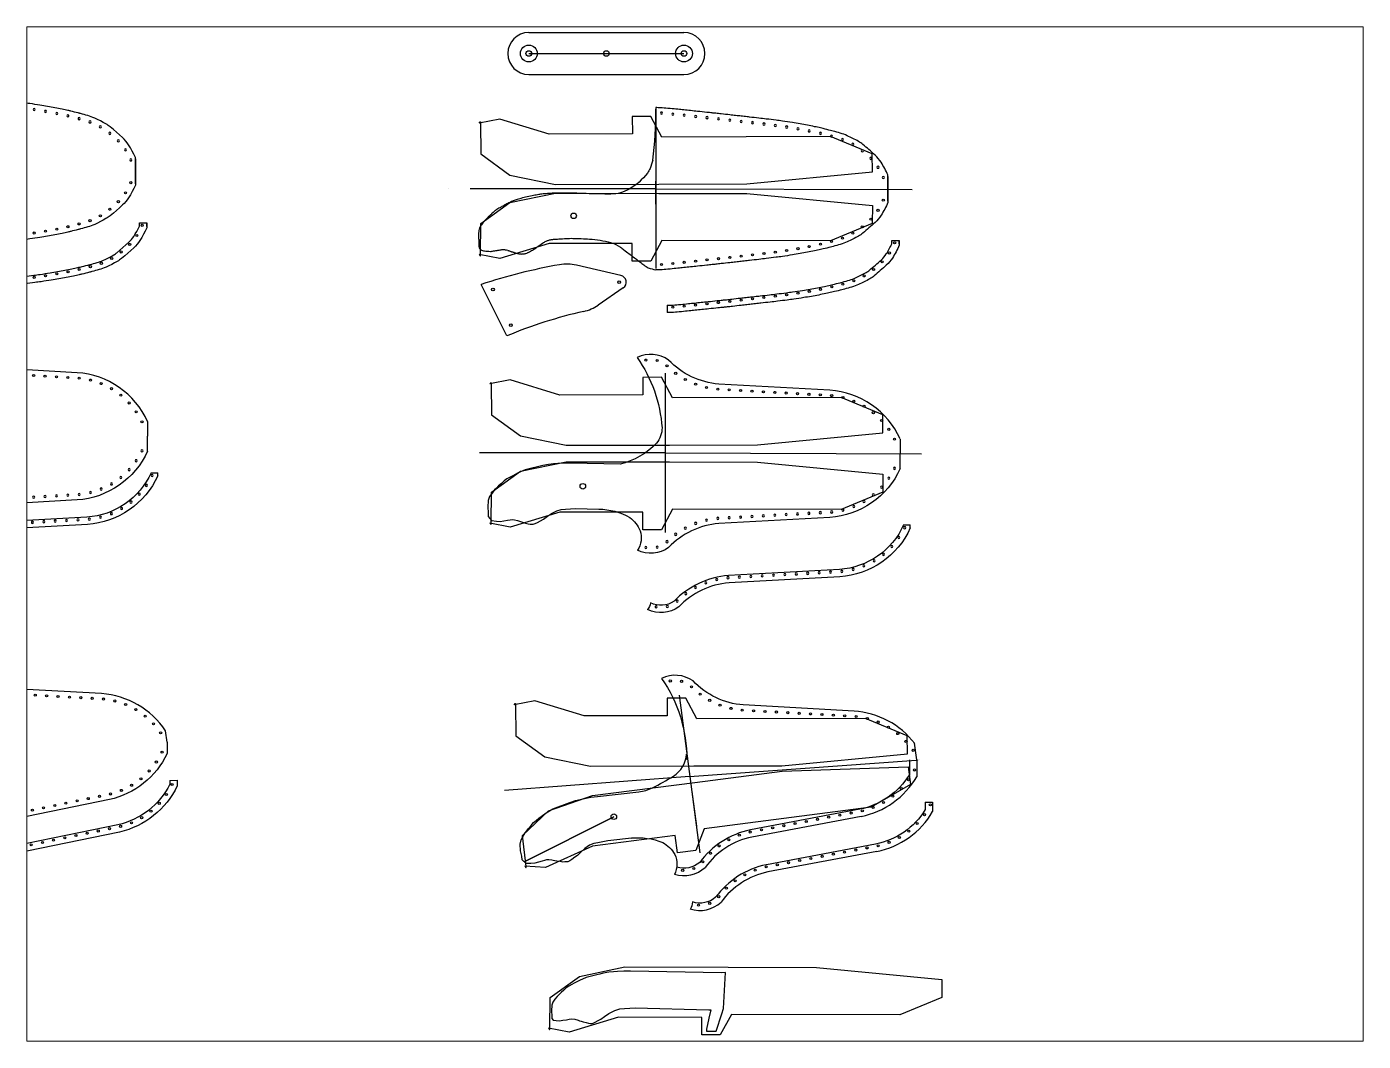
# Paper-space layout 'Лист2' of a CAD drawing. Header units: millimetres. Extents: x 26 to 231, y 20 to 176.
# The model-space entities are those that its viewports show. They can reach past a viewport. Long polylines and large blocks are cut down to what shows.
import ezdxf

# ---------------------------------------------------------------- set-up
doc = ezdxf.new("R2010")
doc.units = ezdxf.units.MM
doc.header["$XCLIPFRAME"] = 2
picture_1 = doc.add_image_def('image1.png', size_in_pixel=(109, 512))

# ---------------------------------------------------------------- blocks, each defined once
blk = doc.blocks.new('*U22')
at = {"color": 7, "true_color": 0xffffff}
blk.add_circle((0.46, -0.01), 0.75, dxfattribs=at)
blk = doc.blocks.new('*U31')
at = {"color": 0, "linetype": 'ByBlock', "lineweight": -2, "transparency": 16777216}
for p, rotation in [((3317.03, 1239.68), 11.93217150224645), ((3325.13, 1239.6), 346.881948192753), ((3332.27, 1235.92), 315.0422283150401), ((3338.43, 1230.57), 322.9847636115123), ((3345.26, 1226.13), 330.9272989079846), ((3352.64, 1222.67), 338.8698342044568), ((3360.43, 1220.27), 346.8123695009291), ((3368.48, 1218.96), 354.7549047974013), ((3376.62, 1218.48), 356.8283279256142), ((3384.77, 1218.03), 356.8283279256142), ((3392.91, 1217.58), 356.8283279256142), ((3401.06, 1217.13), 356.8283279256142), ((3409.2, 1216.68), 356.8283279256142), ((3417.35, 1216.23), 356.8283279256142), ((3425.5, 1215.77), 356.8283279256142), ((3433.64, 1215.32), 356.8283279256142), ((3441.79, 1214.87), 356.8283279256142), ((3449.93, 1214.39), 354.8515362582249), ((3457.98, 1213.07), 346.5204716475162), ((3465.74, 1210.6), 338.1894070368076), ((3473.07, 1207.03), 329.8583424260991), ((3479.81, 1202.44), 321.5272778153904), ((3485.8, 1196.91), 313.1962132046817), ((3490.93, 1190.58), 304.8651485939732), ((3495.1, 1183.57), 296.5340839832646)]:
    blk.add_blockref('*U22', p, dxfattribs=dict(at, rotation=rotation))
blk = doc.blocks.new('*U32')
at = {"color": 7, "true_color": 0xffffff}
blk.add_circle((0.46, -0.01), 0.75, dxfattribs=at)
blk = doc.blocks.new('*U33')
at = {"color": 0, "linetype": 'ByBlock', "lineweight": -2, "transparency": 16777216}
for p, rotation in [((3264.96, 1161.94), 11.93217150224784), ((3273.05, 1161.85), 346.881948192753), ((3280.2, 1158.17), 315.0422283150399), ((3286.35, 1152.83), 322.9847636115122), ((3293.19, 1148.38), 330.9272989079844), ((3300.57, 1144.92), 338.8698342044565), ((3308.36, 1142.52), 346.8123695009288), ((3316.4, 1141.21), 354.7549047974011), ((3324.55, 1140.74), 356.8283279256148), ((3332.69, 1140.28), 356.8283279256148), ((3340.84, 1139.83), 356.8283279256144), ((3348.98, 1139.38), 356.8283279256148), ((3357.13, 1138.93), 356.8283279256148), ((3365.28, 1138.48), 356.8283279256148), ((3373.42, 1138.03), 356.8283279256144), ((3381.57, 1137.58), 356.8283279256148), ((3389.71, 1137.13), 356.8283279256148), ((3397.86, 1136.64), 354.8515362582244), ((3405.9, 1135.32), 346.5204716475158), ((3413.67, 1132.85), 338.1894070368072), ((3421, 1129.28), 329.8583424260988), ((3427.73, 1124.69), 321.5272778153903), ((3433.73, 1119.17), 313.1962132046817), ((3438.86, 1112.84), 304.8651485939732), ((3443.02, 1105.83), 296.5340839832646)]:
    blk.add_blockref('*U32', p, dxfattribs=dict(at, rotation=rotation))
blk = doc.blocks.new('*U27')
at = {"color": 7, "true_color": 0xffffff}
blk.add_circle((0.46, -0.01), 0.75, dxfattribs=at)
blk = doc.blocks.new('*U28')
at = {"color": 0, "linetype": 'ByBlock', "lineweight": -2, "transparency": 16777216}
for p, rotation in [((3264.96, 1161.94), 11.93217150224784), ((3273.05, 1161.85), 346.881948192753), ((3280.2, 1158.17), 315.0422283150399), ((3286.35, 1152.83), 322.9847636115122), ((3293.19, 1148.38), 330.9272989079844), ((3300.57, 1144.92), 338.8698342044565), ((3308.36, 1142.52), 346.8123695009288), ((3316.4, 1141.21), 354.7549047974011), ((3324.55, 1140.74), 356.8283279256148), ((3332.69, 1140.28), 356.8283279256148), ((3340.84, 1139.83), 356.8283279256144), ((3348.98, 1139.38), 356.8283279256148), ((3357.13, 1138.93), 356.8283279256148), ((3365.28, 1138.48), 356.8283279256148), ((3373.42, 1138.03), 356.8283279256144), ((3381.57, 1137.58), 356.8283279256148), ((3389.71, 1137.13), 356.8283279256148), ((3397.86, 1136.64), 354.8515362582244), ((3405.9, 1135.32), 346.5204716475158), ((3413.67, 1132.85), 338.1894070368072), ((3421, 1129.28), 329.8583424260988), ((3427.73, 1124.69), 321.5272778153903), ((3433.73, 1119.17), 313.1962132046817), ((3438.86, 1112.84), 304.8651485939732), ((3443.02, 1105.83), 296.5340839832646)]:
    blk.add_blockref('*U27', p, dxfattribs=dict(at, rotation=rotation))
blk = doc.blocks.new('*U29')
at = {"color": 7, "true_color": 0xffffff}
blk.add_circle((0.24, 0), 0.75, dxfattribs=at)
blk = doc.blocks.new('*U30')
at = {"color": 0, "linetype": 'ByBlock', "lineweight": -2, "transparency": 16777216}
for p, rotation in [((3103.5, 1094.93), 66.02372229441319), ((3094.51, 1081.38), 42.6144092851621), ((3099.68, 1087.69), 58.3712167227024), ((3081.61, 1071.38), 27.88547071135803), ((3088.37, 1075.96), 40.25586915969259), ((3042.31, 1060.4), 9.695056436354331), ((3050.38, 1061.88), 11.12134844619146), ((3058.39, 1063.59), 13.28797674184608), ((3066.34, 1065.58), 15.12602669118849), ((3074.2, 1067.89), 20.48334177613979), ((2969.11, 1051.54), 6.012483020559229), ((2977.26, 1052.4), 5.963881569841319), ((2985.41, 1053.25), 6.397579617865098), ((2993.55, 1054.18), 6.280609022118468), ((3001.69, 1055.08), 6.406058718086825), ((3009.84, 1056), 6.510651446815292), ((3017.98, 1056.94), 6.834395522230122), ((3026.11, 1057.95), 7.264994385667197), ((3034.22, 1059.1), 8.653251262678898), ((2944.64, 1049.12), 3.791973826345949), ((2952.81, 1049.84), 5.845894925021966), ((2960.96, 1050.68), 5.990539837267176)]:
    blk.add_blockref('*U29', p, dxfattribs=dict(at, rotation=rotation))
blk = doc.blocks.new('*U34')
at = {"color": 7, "true_color": 0xffffff}
blk.add_circle((0.24, 0), 0.75, dxfattribs=at)
blk = doc.blocks.new('*U35')
at = {"color": 0, "linetype": 'ByBlock', "lineweight": -2, "transparency": 16777216}
for p, rotation in [((3103.5, 1094.93), 66.02372229441319), ((3094.51, 1081.38), 42.6144092851621), ((3099.68, 1087.69), 58.3712167227024), ((3081.61, 1071.38), 27.88547071135803), ((3088.37, 1075.96), 40.25586915969259), ((3042.31, 1060.4), 9.695056436354331), ((3050.38, 1061.88), 11.12134844619146), ((3058.39, 1063.59), 13.28797674184608), ((3066.34, 1065.58), 15.12602669118849), ((3074.2, 1067.89), 20.48334177613979), ((2969.11, 1051.54), 6.012483020559229), ((2977.26, 1052.4), 5.963881569841319), ((2985.41, 1053.25), 6.397579617865098), ((2993.55, 1054.18), 6.280609022118468), ((3001.69, 1055.08), 6.406058718086825), ((3009.84, 1056), 6.510651446815292), ((3017.98, 1056.94), 6.834395522230122), ((3026.11, 1057.95), 7.264994385667197), ((3034.22, 1059.1), 8.653251262678898), ((2944.64, 1049.12), 3.791973826345949), ((2952.81, 1049.84), 5.845894925021966), ((2960.96, 1050.68), 5.990539837267176)]:
    blk.add_blockref('*U34', p, dxfattribs=dict(at, rotation=rotation))
blk = doc.blocks.new('*U36')
at = {"color": 7, "true_color": 0xffffff}
blk.add_circle((0.24, 0), 0.75, dxfattribs=at)
blk = doc.blocks.new('*U37')
at = {"color": 0, "linetype": 'ByBlock', "lineweight": -2, "transparency": 16777216}
for p, rotation in [((3103.5, 1094.93), 66.02372229441319), ((3094.51, 1081.38), 42.6144092851621), ((3099.68, 1087.69), 58.3712167227024), ((3081.61, 1071.38), 27.88547071135803), ((3088.37, 1075.96), 40.25586915969259), ((3042.31, 1060.4), 9.695056436354331), ((3050.38, 1061.88), 11.12134844619146), ((3058.39, 1063.59), 13.28797674184608), ((3066.34, 1065.58), 15.12602669118849), ((3074.2, 1067.89), 20.48334177613979), ((2969.11, 1051.54), 6.012483020559229), ((2977.26, 1052.4), 5.963881569841319), ((2985.41, 1053.25), 6.397579617865098), ((2993.55, 1054.18), 6.280609022118468), ((3001.69, 1055.08), 6.406058718086825), ((3009.84, 1056), 6.510651446815292), ((3017.98, 1056.94), 6.834395522230122), ((3026.11, 1057.95), 7.264994385667197), ((3034.22, 1059.1), 8.653251262678898), ((2944.64, 1049.12), 3.791973826345949), ((2952.81, 1049.84), 5.845894925021966), ((2960.96, 1050.68), 5.990539837267176)]:
    blk.add_blockref('*U36', p, dxfattribs=dict(at, rotation=rotation))
blk = doc.blocks.new('*U57')
at = {"color": 7, "true_color": 0xffffff}
blk.add_circle((0.46, -0.01), 0.75, dxfattribs=at)
blk = doc.blocks.new('*U63')
at = {"color": 0, "linetype": 'ByBlock', "lineweight": -2, "transparency": 16777216}
for p, rotation in [((3317.03, 1239.68), 11.93217150224645), ((3325.13, 1239.6), 346.881948192753), ((3332.27, 1235.92), 315.0422283150401), ((3338.43, 1230.57), 322.9847636115123), ((3345.26, 1226.13), 330.9272989079846), ((3352.64, 1222.67), 338.8698342044568), ((3360.43, 1220.27), 346.8123695009291), ((3368.48, 1218.96), 354.7549047974013), ((3376.62, 1218.48), 356.8283279256142), ((3384.77, 1218.03), 356.8283279256142), ((3392.91, 1217.58), 356.8283279256142), ((3401.06, 1217.13), 356.8283279256142), ((3409.2, 1216.68), 356.8283279256142), ((3417.35, 1216.23), 356.8283279256142), ((3425.5, 1215.77), 356.8283279256142), ((3433.64, 1215.32), 356.8283279256142), ((3441.79, 1214.87), 356.8283279256142), ((3449.93, 1214.39), 354.8515362582249), ((3457.98, 1213.07), 346.5204716475162), ((3465.74, 1210.6), 338.1894070368076), ((3473.07, 1207.03), 329.8583424260991), ((3479.81, 1202.44), 321.5272778153904), ((3485.8, 1196.91), 313.1962132046817), ((3490.93, 1190.58), 304.8651485939732), ((3495.1, 1183.57), 296.5340839832646)]:
    blk.add_blockref('*U57', p, dxfattribs=dict(at, rotation=rotation))
blk = doc.blocks.new('*U64')
at = {"color": 7, "true_color": 0xffffff}
blk.add_circle((0.46, -0.01), 0.75, dxfattribs=at)
blk = doc.blocks.new('*U65')
at = {"color": 0, "linetype": 'ByBlock', "lineweight": -2, "transparency": 16777216}
for p, rotation in [((3264.96, 1161.94), 11.93217150224784), ((3273.05, 1161.85), 346.881948192753), ((3280.2, 1158.17), 315.0422283150399), ((3286.35, 1152.83), 322.9847636115122), ((3293.19, 1148.38), 330.9272989079844), ((3300.57, 1144.92), 338.8698342044565), ((3308.36, 1142.52), 346.8123695009288), ((3316.4, 1141.21), 354.7549047974011), ((3324.55, 1140.74), 356.8283279256148), ((3332.69, 1140.28), 356.8283279256148), ((3340.84, 1139.83), 356.8283279256144), ((3348.98, 1139.38), 356.8283279256148), ((3357.13, 1138.93), 356.8283279256148), ((3365.28, 1138.48), 356.8283279256148), ((3373.42, 1138.03), 356.8283279256144), ((3381.57, 1137.58), 356.8283279256148), ((3389.71, 1137.13), 356.8283279256148), ((3397.86, 1136.64), 354.8515362582244), ((3405.9, 1135.32), 346.5204716475158), ((3413.67, 1132.85), 338.1894070368072), ((3421, 1129.28), 329.8583424260988), ((3427.73, 1124.69), 321.5272778153903), ((3433.73, 1119.17), 313.1962132046817), ((3438.86, 1112.84), 304.8651485939732), ((3443.02, 1105.83), 296.5340839832646)]:
    blk.add_blockref('*U64', p, dxfattribs=dict(at, rotation=rotation))
blk = doc.blocks.new('*U59')
at = {"color": 7, "true_color": 0xffffff}
blk.add_circle((0.46, -0.01), 0.75, dxfattribs=at)
blk = doc.blocks.new('*U60')
at = {"color": 0, "linetype": 'ByBlock', "lineweight": -2, "transparency": 16777216}
for p, rotation in [((3264.96, 1161.94), 11.93217150224784), ((3273.05, 1161.85), 346.881948192753), ((3280.2, 1158.17), 315.0422283150399), ((3286.35, 1152.83), 322.9847636115122), ((3293.19, 1148.38), 330.9272989079844), ((3300.57, 1144.92), 338.8698342044565), ((3308.36, 1142.52), 346.8123695009288), ((3316.4, 1141.21), 354.7549047974011), ((3324.55, 1140.74), 356.8283279256148), ((3332.69, 1140.28), 356.8283279256148), ((3340.84, 1139.83), 356.8283279256144), ((3348.98, 1139.38), 356.8283279256148), ((3357.13, 1138.93), 356.8283279256148), ((3365.28, 1138.48), 356.8283279256148), ((3373.42, 1138.03), 356.8283279256144), ((3381.57, 1137.58), 356.8283279256148), ((3389.71, 1137.13), 356.8283279256148), ((3397.86, 1136.64), 354.8515362582244), ((3405.9, 1135.32), 346.5204716475158), ((3413.67, 1132.85), 338.1894070368072), ((3421, 1129.28), 329.8583424260988), ((3427.73, 1124.69), 321.5272778153903), ((3433.73, 1119.17), 313.1962132046817), ((3438.86, 1112.84), 304.8651485939732), ((3443.02, 1105.83), 296.5340839832646)]:
    blk.add_blockref('*U59', p, dxfattribs=dict(at, rotation=rotation))
blk = doc.blocks.new('*U61')
at = {"color": 7, "true_color": 0xffffff}
blk.add_circle((0.24, 0), 0.75, dxfattribs=at)
blk = doc.blocks.new('*U62')
at = {"color": 0, "linetype": 'ByBlock', "lineweight": -2, "transparency": 16777216}
for p, rotation in [((3103.5, 1094.93), 66.02372229441319), ((3094.51, 1081.38), 42.6144092851621), ((3099.68, 1087.69), 58.3712167227024), ((3081.61, 1071.38), 27.88547071135803), ((3088.37, 1075.96), 40.25586915969259), ((3042.31, 1060.4), 9.695056436354331), ((3050.38, 1061.88), 11.12134844619146), ((3058.39, 1063.59), 13.28797674184608), ((3066.34, 1065.58), 15.12602669118849), ((3074.2, 1067.89), 20.48334177613979), ((2969.11, 1051.54), 6.012483020559229), ((2977.26, 1052.4), 5.963881569841319), ((2985.41, 1053.25), 6.397579617865098), ((2993.55, 1054.18), 6.280609022118468), ((3001.69, 1055.08), 6.406058718086825), ((3009.84, 1056), 6.510651446815292), ((3017.98, 1056.94), 6.834395522230122), ((3026.11, 1057.95), 7.264994385667197), ((3034.22, 1059.1), 8.653251262678898), ((2944.64, 1049.12), 3.791973826345949), ((2952.81, 1049.84), 5.845894925021966), ((2960.96, 1050.68), 5.990539837267176)]:
    blk.add_blockref('*U61', p, dxfattribs=dict(at, rotation=rotation))
blk = doc.blocks.new('*U66')
at = {"color": 7, "true_color": 0xffffff}
blk.add_circle((0.24, 0), 0.75, dxfattribs=at)
blk = doc.blocks.new('*U67')
at = {"color": 0, "linetype": 'ByBlock', "lineweight": -2, "transparency": 16777216}
for p, rotation in [((3103.5, 1094.93), 66.02372229441319), ((3094.51, 1081.38), 42.6144092851621), ((3099.68, 1087.69), 58.3712167227024), ((3081.61, 1071.38), 27.88547071135803), ((3088.37, 1075.96), 40.25586915969259), ((3042.31, 1060.4), 9.695056436354331), ((3050.38, 1061.88), 11.12134844619146), ((3058.39, 1063.59), 13.28797674184608), ((3066.34, 1065.58), 15.12602669118849), ((3074.2, 1067.89), 20.48334177613979), ((2969.11, 1051.54), 6.012483020559229), ((2977.26, 1052.4), 5.963881569841319), ((2985.41, 1053.25), 6.397579617865098), ((2993.55, 1054.18), 6.280609022118468), ((3001.69, 1055.08), 6.406058718086825), ((3009.84, 1056), 6.510651446815292), ((3017.98, 1056.94), 6.834395522230122), ((3026.11, 1057.95), 7.264994385667197), ((3034.22, 1059.1), 8.653251262678898), ((2944.64, 1049.12), 3.791973826345949), ((2952.81, 1049.84), 5.845894925021966), ((2960.96, 1050.68), 5.990539837267176)]:
    blk.add_blockref('*U66', p, dxfattribs=dict(at, rotation=rotation))
blk = doc.blocks.new('*U68')
at = {"color": 7, "true_color": 0xffffff}
blk.add_circle((0.24, 0), 0.75, dxfattribs=at)
blk = doc.blocks.new('*U69')
at = {"color": 0, "linetype": 'ByBlock', "lineweight": -2, "transparency": 16777216}
for p, rotation in [((3103.5, 1094.93), 66.02372229441319), ((3094.51, 1081.38), 42.6144092851621), ((3099.68, 1087.69), 58.3712167227024), ((3081.61, 1071.38), 27.88547071135803), ((3088.37, 1075.96), 40.25586915969259), ((3042.31, 1060.4), 9.695056436354331), ((3050.38, 1061.88), 11.12134844619146), ((3058.39, 1063.59), 13.28797674184608), ((3066.34, 1065.58), 15.12602669118849), ((3074.2, 1067.89), 20.48334177613979), ((2969.11, 1051.54), 6.012483020559229), ((2977.26, 1052.4), 5.963881569841319), ((2985.41, 1053.25), 6.397579617865098), ((2993.55, 1054.18), 6.280609022118468), ((3001.69, 1055.08), 6.406058718086825), ((3009.84, 1056), 6.510651446815292), ((3017.98, 1056.94), 6.834395522230122), ((3026.11, 1057.95), 7.264994385667197), ((3034.22, 1059.1), 8.653251262678898), ((2944.64, 1049.12), 3.791973826345949), ((2952.81, 1049.84), 5.845894925021966), ((2960.96, 1050.68), 5.990539837267176)]:
    blk.add_blockref('*U68', p, dxfattribs=dict(at, rotation=rotation))

msp = doc.modelspace()

# ---------------------------------------------------------------- linework, layer by layer
for p, q in [((1316.98, 2187.82), (1427.98, 2187.82)), ((1316.98, 2172.82), (1427.98, 2172.82)), ((1316.98, 2157.82), (1427.98, 2157.82)), ((1407.87, 2134.12), (1407.87, 2019.15)), ((1035.64, 2079.72), (1035.64, 2098.48)), ((1407.87, 2087.09), (1407.87, 2076.09)), ((1573.91, 2067.21), (1573.91, 2085.98)), ((1259.31, 2076.09), (1259.31, 2076.09)), ((1407.87, 2076.09), (1275.07, 2076.09)), ((1407.87, 2076.09), (1275.07, 2076.09)), ((1407.87, 2070.59), (1407.87, 2081.59)), ((1407.87, 2076.09), (1591.29, 2075.54)), ((1407.87, 2065.09), (1407.87, 2076.09)), ((1038.49, 2051.71), (1043.74, 2051.71)), ((1043.74, 2049.18), (1043.74, 2051.71)), ((1576.76, 2039.2), (1582.01, 2039.2)), ((1582.01, 2036.68), (1582.01, 2039.2)), ((1382.8, 2014.18), (1351, 2021.52)), ((1301.29, 1970.87), (1282.84, 2007.7)), ((1384.51, 2005.18), (1366.69, 1992.94)), ((1415.86, 1992.78), (1415.97, 1987.53)), ((1414.45, 1944.14), (1414.45, 1830.25)), ((1044.3, 1909.66), (1044.3, 1899.11)), ((1044.3, 1909.64), (1044.4, 1909.64)), ((1044.3, 1888.57), (1044.3, 1899.11)), ((1582.57, 1897.15), (1582.57, 1886.61)), ((1582.57, 1897.13), (1582.67, 1897.13)), ((1414.45, 1887.2), (1281.65, 1887.2)), ((1414.45, 1887.2), (1597.87, 1886.64)), ((1582.57, 1876.06), (1582.57, 1886.61)), ((1414.61, 1874.62), (1414.61, 1849.62)), ((1046.84, 1873.1), (1051.56, 1873.1)), ((1051.56, 1870.98), (1051.56, 1873.1)), ((1585.11, 1835.74), (1589.83, 1835.74)), ((1589.83, 1833.61), (1589.83, 1835.74)), ((1424.46, 1714.1), (1439.26, 1601.18)), ((1058.2, 1680.49), (1057.14, 1688.62)), ((1594.55, 1667.73), (1592.99, 1679.63)), ((1429.98, 1668.15), (1429.98, 1667.67)), ((1431.96, 1655.84), (1594.16, 1667.63)), ((1594.51, 1667.7), (1594.51, 1655.7)), ((1595.26, 1667.66), (1595.37, 1667.67)), ((1596.7, 1667.75), (1596.74, 1667.75)), ((1431.96, 1655.84), (1299.54, 1645.81)), ((1060.19, 1652.95), (1065.43, 1653.33)), ((1433.65, 1645.19), (1436.9, 1620.41)), ((1600.61, 1637.5), (1605.86, 1637.5)), ((1605.86, 1637.5), (1605.86, 1630.75)), ((1377.8, 1627.12), (1313.66, 1594.94)), ((1313.66, 1594.94), (1377.8, 1627.12)), ((1377.8, 1627.12), (1313.66, 1594.94)), ((1554.63, 1627.26), (1476.6, 1612.6)), ((1565.98, 1602.31), (1487.95, 1587.66))]:
    msp.add_line(p, q)
for points in [[(1035.64, 2098.46, 0.039809), (1030.69, 2107.55, 0.061421), (1026.36, 2112.69, 0.014287), (1017.64, 2120.33, 0.044245), (1014.55, 2122.45, 0.021748), (1006.46, 2126.57, 0.037577), (1001.52, 2128.38, 0.001962), (996.41, 2129.81, 0.005512), (994.59, 2130.29, 0.00129), (989.34, 2131.6, 0.003438), (987.36, 2132.07, 0.005467), (983.13, 2133, 0.004542), (978.01, 2134.02, 0.003889), (972.73, 2134.98, 0.003757), (967.26, 2135.89, 0.002916), (960.08, 2136.98, 0.00462), (955.55, 2137.61, 0.001413), (948.59, 2138.48, 0.00187)], [(1573.91, 2085.95, 0.039809), (1568.96, 2095.05, 0.061421), (1564.63, 2100.19, 0.014287), (1555.91, 2107.82, 0.044245), (1552.82, 2109.95, 0.021748), (1544.73, 2114.06, 0.037577), (1539.79, 2115.87, 0.001962), (1534.68, 2117.3, 0.005512), (1532.86, 2117.78, 0.00129), (1527.61, 2119.09, 0.003438), (1525.63, 2119.56, 0.005467), (1521.4, 2120.5, 0.004542), (1516.28, 2121.52, 0.003889), (1511, 2122.48, 0.003757), (1505.53, 2123.39, 0.002916), (1498.35, 2124.48, 0.00462), (1493.82, 2125.1, 0.001413), (1486.86, 2125.97, 0.00187), (1481.59, 2126.59, 0.000092), (1474.95, 2127.35, 0.000344), (1473.19, 2127.55, 0.000086), (1468.83, 2128.04, 0.000211), (1467.06, 2128.24, 0.000716), (1464.85, 2128.48, -0.000395), (1460.83, 2128.92, -0.002014), (1454.69, 2129.62, 0.003144), (1450.76, 2130.06, 0.00071), (1448.06, 2130.34, -0.0005), (1444.22, 2130.74, -0.000173), (1437.66, 2131.43, 0.000116), (1427.81, 2132.47, 0.000422), (1423.63, 2132.9, 0.000321), (1418.14, 2133.46, 0.004487), (1417.82, 2133.49, 0.000263), (1412.4, 2133.94, 0.010778), (1410.99, 2134.03, 0.004864), (1407.87, 2134.12)], [(1035.64, 2097.48), (1035.64, 2078.73, -0.039809), (1030.69, 2069.64, -0.061421), (1026.36, 2064.5, -0.014287), (1017.64, 2056.86, -0.044245), (1014.55, 2054.74, -0.021748), (1006.46, 2050.63, -0.037577), (1001.52, 2048.82, -0.001962), (996.41, 2047.39, -0.005512), (994.59, 2046.91, -0.00129), (989.34, 2045.6, -0.003438), (987.36, 2045.13, -0.005467), (983.13, 2044.19, -0.004542), (978.01, 2043.17, -0.003889), (972.73, 2042.21, -0.003757), (967.26, 2041.3, -0.002916), (960.08, 2040.21, -0.00462), (955.55, 2039.59, -0.001413), (948.59, 2038.72, -0.00187)], [(1405.62, 2096.56, -0.039667), (1403.73, 2090.7, -0.063584), (1401.82, 2087.36, -0.101008), (1388.75, 2075.79, -0.13165), (1375.72, 2072.32, -0.009086), (1357.99, 2072.65, 0.009212), (1340.51, 2072.98, 0.000073), (1335.83, 2072.98, 0.008528), (1335.79, 2072.98, 0.006588), (1334.49, 2072.92, 0.002585), (1331.19, 2072.7, 0.001146), (1329.43, 2072.57, 0.001466), (1328.06, 2072.46, 0.00833), (1326.38, 2072.3, 0.007678), (1324.57, 2072.06, 0.01137), (1324.08, 2071.98, 0.001542), (1320.42, 2071.26, 0.010464), (1311.35, 2069.25, 0.026563), (1307.84, 2068.2, 0.015871), (1305.27, 2067.18, 0.015812), (1302.75, 2066, 0.000972), (1299.94, 2064.56, 0.002597), (1298.89, 2064.01, 0.000716), (1297.76, 2063.41, 0.001189), (1297.09, 2063.05, 0.008638), (1296.28, 2062.59, 0.00459), (1294.77, 2061.7, 0.013814), (1293.45, 2060.84, 0.025441), (1292.77, 2060.32, 0.007133), (1292.07, 2059.71, 0.003816), (1290.79, 2058.55, 0.00093), (1289.14, 2057.01, 0.004679), (1288.81, 2056.7, 0.004726), (1288.26, 2056.16, -0.002577), (1287.27, 2055.16, -0.006541), (1286.54, 2054.46, 0.007927), (1285.94, 2053.88, 0.025433), (1285.67, 2053.58, 0.004089), (1284.1, 2051.63, 0.010275), (1283.11, 2050.32, 0.012594), (1282.35, 2049.22, 0.06114), (1281.81, 2048.12, 0.038647), (1281.32, 2046.26, 0.027858), (1281.03, 2043.89, 0.028392), (1281.01, 2041.54, 0.011744), (1281.13, 2039.78, -0.009577), (1281.29, 2037.62, -0.026476), (1281.29, 2036.32, 0.024476), (1281.29, 2034.92, 0.165678), (1282.03, 2033.05, 0.164296), (1283.76, 2032.01, 0.018112), (1285.39, 2031.71, 0.016514), (1287.19, 2031.52, 0.004787), (1289.65, 2031.35, 0.037696), (1289.97, 2031.35, 0.03913), (1291.07, 2031.54, -0.028025), (1292.61, 2031.84, -0.005042), (1294.38, 2032.07, 0.010124), (1295.26, 2032.19, 0.001843), (1295.74, 2032.27, 0.000601), (1297.18, 2032.51, 0.012659), (1298.11, 2032.69, -0.023628), (1298.61, 2032.78, -0.071058), (1298.87, 2032.77, -0.013473), (1300.18, 2032.53, -0.007431), (1301.89, 2032.13, -0.030714), (1302.3, 2032, -0.006668), (1302.69, 2031.84, 0.005926), (1303.13, 2031.66, 0.00303), (1304.23, 2031.25, 0.015581), (1304.44, 2031.18, 0.013069), (1304.95, 2031.03, -0.007428), (1305.85, 2030.8, -0.000285), (1306.6, 2030.59, -0.000138), (1308.13, 2030.16, -0.002969), (1309.02, 2029.9, 0.003201), (1309.84, 2029.66, 0.039384), (1310.31, 2029.57, 0.016357), (1311.46, 2029.47, 0.024088), (1312.56, 2029.47, 0.028178), (1313.49, 2029.57, 0.020672), (1314.3, 2029.73, 0.023783), (1314.98, 2029.93, 0.015348), (1316.02, 2030.33, 0.026928), (1316.6, 2030.61, 0.001119), (1317.53, 2031.13, -0.000772), (1318.88, 2031.88, -0.001126), (1320.33, 2032.68, 0.002708), (1320.94, 2033.02, 0.040236), (1321.65, 2033.5, -0.013471), (1323.7, 2035.05, -0.003603), (1325.15, 2036.07, -0.003477), (1326.67, 2037.1, -0.029004), (1328.24, 2038.03, -0.022317), (1330.39, 2039.02, -0.028011), (1332.41, 2039.71, -0.051719), (1333.55, 2039.91, -0.000566), (1334.59, 2039.98, -0.000292), (1336.59, 2040.11, -0.000302), (1338.41, 2040.22, -0.000101), (1343.87, 2040.57, -0.022295), (1348.47, 2040.65, -0.008501), (1360.51, 2040.12, -0.049664), (1375.54, 2037.7, -0.096795), (1382.62, 2034.26, -0.000301), (1385.08, 2032.4, -0.000209), (1388.63, 2029.72, -0.000703), (1394.78, 2025.07, 0.00071), (1400.86, 2020.46, 0.078751), (1402.48, 2019.6, 0.025647), (1407.87, 2018.04)], [(1573.91, 2084.97), (1573.91, 2066.23, -0.039809), (1568.96, 2057.13, -0.061421), (1564.63, 2051.99, -0.014287), (1555.91, 2044.36, -0.044245), (1552.82, 2042.24, -0.021748), (1544.73, 2038.12, -0.037577), (1539.79, 2036.31, -0.001962), (1534.68, 2034.88, -0.005512), (1532.86, 2034.4, -0.00129), (1527.61, 2033.09, -0.003438), (1525.63, 2032.62, -0.005467), (1521.4, 2031.69, -0.004542), (1516.28, 2030.67, -0.003889), (1511, 2029.71, -0.003757), (1505.53, 2028.8, -0.002916), (1498.35, 2027.7, -0.00462), (1493.82, 2027.08, -0.001413), (1486.86, 2026.21, -0.00187), (1481.59, 2025.59, -0.000092), (1474.95, 2024.83, -0.000344), (1473.19, 2024.63, -0.000086), (1468.83, 2024.14, -0.000211), (1467.06, 2023.94, -0.000716), (1464.85, 2023.7, 0.000395), (1460.83, 2023.26, 0.002014), (1454.69, 2022.56, -0.003144), (1450.76, 2022.12, -0.00071), (1448.06, 2021.84, 0.0005), (1444.22, 2021.44, 0.000173), (1437.66, 2020.75, -0.000116), (1427.81, 2019.72, -0.000422), (1423.63, 2019.28, -0.000321), (1418.14, 2018.72, -0.004487), (1417.82, 2018.69, -0.000263), (1412.4, 2018.24, -0.010778), (1410.99, 2018.15, -0.004864), (1407.87, 2018.06)], [(944.19, 2012.02, 0.000092), (950.83, 2012.78, 0.00187), (956.05, 2013.4, 0.001413), (962.98, 2014.26, 0.00462), (967.42, 2014.87, 0.002916), (974.53, 2015.96, 0.003757), (979.93, 2016.85, 0.003889), (985.13, 2017.8, 0.004542), (990.15, 2018.8, 0.005467), (994.27, 2019.71, 0.003438), (996.18, 2020.16, 0.00129), (1001.4, 2021.47, 0.005512), (1003.12, 2021.92, 0.001962), (1008.19, 2023.34, 0.037577), (1012.39, 2024.88, 0.021748), (1020.07, 2028.78, 0.044245), (1022.39, 2030.38, 0.014287), (1030.89, 2037.82, 0.061421), (1034.39, 2041.98, 0.03524), (1038.49, 2049.34), (1038.49, 2051.71)], [(1043.74, 2051.71), (1043.74, 2048.2, -0.039809), (1038.79, 2039.11, -0.061421), (1034.46, 2033.97, -0.014287), (1025.74, 2026.33, -0.044245), (1022.65, 2024.21, -0.021748), (1014.56, 2020.1, -0.037577), (1009.62, 2018.29, -0.001962), (1004.51, 2016.86, -0.005512), (1002.69, 2016.38, -0.00129), (997.43, 2015.07, -0.003438), (995.46, 2014.59, -0.005467), (991.22, 2013.66, -0.004542), (986.11, 2012.64, -0.003889), (980.83, 2011.68, -0.003757), (975.35, 2010.77, -0.002916), (968.18, 2009.68, -0.00462), (963.64, 2009.06, -0.001413), (956.68, 2008.19, -0.00187), (951.42, 2007.57, -0.000092), (944.78, 2006.81, -0.000344)], [(1415.86, 1992.78, 0.004864), (1418.88, 1992.87, 0.010778), (1420.07, 1992.94, 0.000263), (1425.48, 1993.39, 0.004487), (1425.71, 1993.41, 0.000321), (1431.19, 1993.97, 0.000422), (1435.36, 1994.41, 0.000116), (1445.2, 1995.44, -0.000173), (1451.77, 1996.13, -0.0005), (1455.62, 1996.53, 0.00071), (1458.31, 1996.81, 0.003144), (1462.18, 1997.24, -0.002014), (1468.36, 1997.95, -0.000395), (1472.38, 1998.39, 0.000716), (1474.58, 1998.63, 0.000211), (1476.35, 1998.83, 0.000086), (1480.7, 1999.32, 0.000344), (1482.46, 1999.52, 0.000092), (1489.1, 2000.28, 0.00187), (1494.32, 2000.89, 0.001413), (1501.25, 2001.76, 0.00462), (1505.69, 2002.37, 0.002916), (1512.8, 2003.45, 0.003757), (1518.2, 2004.35, 0.003889), (1523.4, 2005.29, 0.004542), (1528.42, 2006.3, 0.005467), (1532.54, 2007.2, 0.003438), (1534.45, 2007.66, 0.00129), (1539.68, 2008.96, 0.005512), (1541.39, 2009.41, 0.001962), (1546.46, 2010.83, 0.037577), (1550.66, 2012.37, 0.021748), (1558.34, 2016.28, 0.044245), (1560.67, 2017.88, 0.014287), (1569.16, 2025.31, 0.061421), (1572.66, 2029.47, 0.03524), (1576.76, 2036.84), (1576.76, 2039.2)], [(1582.01, 2039.2), (1582.01, 2035.7, -0.039809), (1577.06, 2026.6, -0.061421), (1572.73, 2021.46, -0.014287), (1564.01, 2013.83, -0.044245), (1560.92, 2011.7, -0.021748), (1552.83, 2007.59, -0.037577), (1547.89, 2005.78, -0.001962), (1542.78, 2004.35, -0.005512), (1540.96, 2003.87, -0.00129), (1535.7, 2002.56, -0.003438), (1533.73, 2002.09, -0.005467), (1529.49, 2001.16, -0.004542), (1524.38, 2000.14, -0.003889), (1519.1, 1999.18, -0.003757), (1513.62, 1998.27, -0.002916), (1506.45, 1997.17, -0.00462), (1501.91, 1996.55, -0.001413), (1494.96, 1995.68, -0.00187), (1489.69, 1995.06, -0.000092), (1483.05, 1994.3, -0.000344), (1481.28, 1994.1, -0.000086), (1476.93, 1993.61, -0.000211), (1475.16, 1993.41, -0.000716), (1472.95, 1993.17, 0.000395), (1468.93, 1992.73, 0.002014), (1462.79, 1992.03, -0.003144), (1458.86, 1991.59, -0.00071), (1456.16, 1991.31, 0.0005), (1452.32, 1990.91, 0.000173), (1445.75, 1990.22, -0.000116), (1435.91, 1989.19, -0.000422), (1431.73, 1988.75, -0.000321), (1426.24, 1988.19, -0.004487), (1425.92, 1988.16, -0.000263), (1420.5, 1987.71, -0.010778), (1419.09, 1987.62, -0.004864), (1415.97, 1987.53)], [(1407.87, 2021.81, -0.000119), (1407.79, 2021.81, -0.004864)], [(1044.36, 1909.72, 0.275415), (993.96, 1944.6), (914.69, 1949, -0.186973), (878.75, 1966.15, 0.079545), (878.75, 1966.16, 0.270423), (856.25, 1968.03)], [(1394.52, 1955.52, -0.134365), (1412.28, 1905.14, -0.174232), (1408.4, 1894.27, -0.146421), (1382.3, 1879.23), (1347.09, 1879.89), (1342.37, 1879.89), (1337.77, 1879.61), (1334.64, 1879.38), (1331.15, 1878.97), (1327, 1878.17), (1314.42, 1875.11), (1309.33, 1872.91), (1305.47, 1870.92), (1303.67, 1869.96), (1301.35, 1868.61), (1299.35, 1867.23), (1297.37, 1865.46), (1295.39, 1863.61), (1293.85, 1862.07), (1292.52, 1860.79), (1290.68, 1858.55), (1288.93, 1856.13), (1287.9, 1853.17), (1287.59, 1848.45), (1287.87, 1844.53), (1287.87, 1841.83), (1290.34, 1838.92), (1293.77, 1838.43), (1296.55, 1838.27), (1299.19, 1838.76), (1301.84, 1839.1), (1303.76, 1839.42), (1305.19, 1839.69), (1306.76, 1839.44), (1308.88, 1838.91), (1309.71, 1838.58), (1311.02, 1838.09), (1312.43, 1837.71), (1314.71, 1837.07), (1316.42, 1836.58), (1318.05, 1836.39), (1320.15, 1836.21), (1321.56, 1836.85), (1323.18, 1837.52), (1325.46, 1838.79), (1327.52, 1839.93), (1330.28, 1841.96), (1333.25, 1844.01), (1336.97, 1845.93), (1340.13, 1846.82), (1343.17, 1847.02), (1350.45, 1847.48), (1367.09, 1847.04, -0.127966), (1389.2, 1841.17, -0.129687), (1396.64, 1831.56, -0.233094), (1394.66, 1817.62)], [(1582.63, 1897.21, 0.275415), (1532.23, 1932.1), (1452.96, 1936.49, -0.186973), (1417.02, 1953.65, 0.079545), (1417.02, 1953.65, 0.270423), (1394.52, 1955.52)], [(1044.36, 1888.51, -0.275415), (993.96, 1853.62), (914.69, 1849.23, 0.18697), (878.75, 1832.07, -0.069655), (878.75, 1832.07, -0.268519), (856.39, 1830.13, -0.268519)], [(1582.63, 1876, -0.275415), (1532.23, 1841.12), (1452.96, 1836.72, 0.18697), (1417.02, 1819.57, -0.069655), (1417.02, 1819.56, -0.268519), (1394.66, 1817.62, -0.268519)], [(1051.62, 1870.92, -0.275415), (1001.22, 1836.03), (921.95, 1831.64, 0.18697), (886.01, 1814.49, -0.069655), (886.01, 1814.48, -0.268519), (863.65, 1812.54, -0.268519)], [(1046.84, 1873.1, -0.275256), (1000.9, 1841.27), (921.55, 1836.87, 0.184501), (882.59, 1818.5, -0.261276), (865.85, 1817.31, -0.261276)], [(1585.11, 1835.74, -0.275256), (1539.17, 1803.91), (1459.82, 1799.51, 0.184501), (1420.86, 1781.14, -0.261276), (1404.12, 1779.94, -0.261276)], [(1589.89, 1833.56, -0.275415), (1539.49, 1798.67), (1460.22, 1794.28, 0.18697), (1424.28, 1777.12, -0.069655), (1424.28, 1777.12, -0.268519), (1401.92, 1775.18, -0.268519)], [(1404.12, 1779.94, -0.083007), (1401.92, 1775.18, -0.083007)], [(1057.14, 1688.62, 0.229831), (1011.4, 1715.14), (932.13, 1719.54, -0.186973), (896.19, 1736.69, 0.079545), (896.19, 1736.7, 0.270423), (873.69, 1738.57)], [(1593.01, 1679.47, 0.214692), (1549.67, 1702.64), (1470.4, 1707.03, -0.186973), (1434.47, 1724.19, 0.079545), (1434.46, 1724.19, 0.270423), (1411.96, 1726.06)], [(1411.96, 1726.06, -0.153377), (1429.98, 1668.15, -0.137576)], [(1058.2, 1680.49), (1058.34, 1672.29, -0.229831), (1017, 1639.34), (939.23, 1623.35, 0.186973), (906.2, 1601.11, -0.079545), (906.2, 1601.11, -0.270423), (884.21, 1595.95)], [(1405.46, 1647.79, 0.016779), (1420.39, 1656.1, 0.234259), (1429.89, 1671.76)], [(1589.26, 1667.7), (1589.26, 1657.18, -0.207022), (1553.66, 1632.42), (1475.63, 1617.76)], [(1065.43, 1653.33), (1065.5, 1649.13, -0.229831), (1024.16, 1616.18), (946.39, 1600.2, 0.186973), (913.36, 1577.96, -0.079545), (913.36, 1577.95, -0.270423), (891.37, 1572.8)], [(1060.19, 1652.95), (1060.23, 1650.31, -0.223593), (1023.1, 1621.33), (945.33, 1605.34), (945.23, 1605.32, 0.184501), (909.39, 1581.43, -0.260679), (892, 1577.81)], [(1600.61, 1637.5), (1600.61, 1632.24, -0.207022), (1565.01, 1607.47), (1486.98, 1592.82)], [(1390.11, 1611.74, -0.127966), (1390.12, 1611.67, -0.127966), (1412.8, 1608.73, -0.129687), (1421.42, 1600.17, -0.238475), (1421.13, 1585.8)], [(1439.28, 1594.46, -0.262759), (1422.75, 1591.13, -0.262759)], [(1450.63, 1569.52, -0.262759), (1434.1, 1566.19, -0.262759)], [(1434.19, 1566.16, -0.088143), (1432.47, 1560.86)]]:
    msp.add_lwpolyline(points, format="xyb")
for points in [[(1392.55, 1611.91), (1373.56, 1609.95), (1366.4, 1608.55), (1363.42, 1607.95), (1360.4, 1606.66), (1356.96, 1604.28), (1354.28, 1601.86), (1351.81, 1599.49), (1349.91, 1598.09), (1347.82, 1596.53), (1346.3, 1595.65), (1344.98, 1594.83), (1342.87, 1594.74), (1341.24, 1594.71), (1339.48, 1594.98), (1337.14, 1595.32), (1335.69, 1595.51), (1334.33, 1595.83), (1333.45, 1596.05), (1331.29, 1596.3), (1329.7, 1596.34), (1328.32, 1595.89), (1326.46, 1595.33), (1323.87, 1594.64), (1321.32, 1593.81), (1318.54, 1593.61), (1315.07, 1593.65), (1312.25, 1596.22), (1311.89, 1598.89), (1311.1, 1602.75), (1310.81, 1607.46), (1311.44, 1610.53), (1312.86, 1613.15), (1314.39, 1615.62), (1315.54, 1617.06), (1316.87, 1618.79), (1318.6, 1620.88), (1320.33, 1622.89), (1322.14, 1624.52), (1324.25, 1626.16), (1325.92, 1627.35), (1329.49, 1629.82), (1334.25, 1632.66), (1346.32, 1637.33), (1350.34, 1638.67), (1353.74, 1639.52), (1356.82, 1640.16), (1361.34, 1641.03), (1366.02, 1641.65), (1395.68, 1644.97)], [(1454.73, 1515.57), (1389.63, 1516.8), (1385.03, 1516.8), (1380.55, 1516.52), (1377.5, 1516.29), (1374.19, 1515.91), (1370.21, 1515.14), (1367.91, 1514.59), (1365.73, 1514.05), (1361.77, 1513.09), (1357.95, 1512.16), (1353.19, 1510.1), (1349.44, 1508.17), (1347.7, 1507.24), (1345.54, 1505.98), (1343.78, 1504.77), (1341.98, 1503.15), (1340.05, 1501.35), (1338.52, 1499.83), (1337.3, 1498.66), (1335.63, 1496.62), (1334.19, 1494.63), (1333.44, 1492.47), (1333.17, 1488.37), (1333.44, 1484.55), (1333.44, 1482.84), (1334.47, 1481.63), (1336.65, 1481.32), (1338.93, 1481.19), (1341.29, 1481.63), (1343.98, 1481.98), (1345.82, 1482.28), (1347.73, 1482.64), (1349.94, 1482.28), (1352.38, 1481.68), (1353.37, 1481.28), (1354.51, 1480.85), (1355.8, 1480.51), (1358.1, 1479.86), (1359.59, 1479.43), (1360.92, 1479.28), (1362.2, 1479.17), (1362.94, 1479.5), (1364.44, 1480.13), (1366.58, 1481.32), (1368.48, 1482.37), (1371.12, 1484.31), (1374.28, 1486.5), (1378.45, 1488.64), (1382.2, 1489.7), (1385.55, 1489.92), (1392.97, 1490.39), (1445.67, 1488.95), (1447.1, 1488.95), (1445.75, 1483), (1444, 1475.17), (1444, 1473.68), (1451.06, 1473.68), (1455.01, 1486.23), (1456.24, 1490.05), (1457.72, 1515.61), (1454.81, 1515.57)]]:
    msp.add_lwpolyline(points)
for centre, radius in [((1316.98, 2172.82), 6), ((1316.98, 2172.82), 2), ((1372.48, 2172.82), 2), ((1427.98, 2172.82), 6), ((1427.98, 2172.82), 2), ((1349.07, 2056.77), 2), ((1381.68, 2009.3), 1), ((1291.35, 2004.11), 1), ((1304.14, 1978.59), 1), ((1355.65, 1863.36), 2), ((1418.2, 1724.18), 0.75), ((1426.29, 1723.9), 0.75), ((955.82, 1714.46), 0.75), ((963.96, 1714.01), 0.75), ((972.11, 1713.56), 0.75), ((980.25, 1713.11), 0.75), ((988.4, 1712.66), 0.75), ((996.55, 1712.21), 0.75), ((1004.69, 1711.76), 0.75), ((1012.83, 1711.26), 0.75), ((1433.31, 1720), 0.75), ((1439.5, 1714.7), 0.75), ((1020.87, 1709.87), 0.75), ((1028.61, 1707.34), 0.75), ((1035.91, 1703.71), 0.75), ((1446.37, 1710.31), 0.75), ((1453.78, 1706.91), 0.75), ((1461.59, 1704.57), 0.75), ((1469.65, 1703.32), 0.75), ((1477.79, 1702.86), 0.75), ((1485.94, 1702.41), 0.75), ((1494.09, 1701.96), 0.75), ((1502.23, 1701.51), 0.75), ((1510.38, 1701.06), 0.75), ((1042.6, 1699.06), 0.75), ((1048.55, 1693.49), 0.75), ((1518.52, 1700.61), 0.75), ((1526.67, 1700.15), 0.75), ((1534.82, 1699.7), 0.75), ((1542.96, 1699.25), 0.75), ((1551.1, 1698.75), 0.75), ((1559.14, 1697.37), 0.75), ((1566.88, 1694.83), 0.75), ((1053.64, 1687.11), 0.75), ((1574.18, 1691.2), 0.75), ((1580.88, 1686.55), 0.75), ((1054.66, 1673.26), 0.75), ((1586.83, 1680.98), 0.75), ((1591.91, 1674.61), 0.75), ((1050.57, 1666.21), 0.75), ((1039.56, 1654.25), 0.75), ((1045.5, 1659.83), 0.75), ((1588.65, 1653.56), 0.75), ((1592.86, 1660.54), 0.75), ((1025.58, 1645.94), 0.75), ((1032.87, 1649.59), 0.75), ((1061.82, 1650.11), 0.75), ((1583.48, 1647.26), 0.75), ((977.9, 1635.13), 0.75), ((985.89, 1636.78), 0.75), ((993.88, 1638.42), 0.75), ((1001.87, 1640.06), 0.75), ((1009.86, 1641.7), 0.75), ((1017.84, 1643.39), 0.75), ((1052.66, 1636.68), 0.75), ((1057.73, 1643.06), 0.75), ((1570.68, 1637.23), 0.75), ((1577.44, 1641.78), 0.75), ((1604.21, 1635.59), 0.75), ((953.92, 1630.21), 0.75), ((961.91, 1631.85), 0.75), ((969.9, 1633.49), 0.75), ((1040.04, 1626.43), 0.75), ((1046.72, 1631.09), 0.75), ((1377.8, 1627.12), 2), ((1523.48, 1625.23), 0.75), ((1531.5, 1626.73), 0.75), ((1539.52, 1628.24), 0.75), ((1547.54, 1629.74), 0.75), ((1555.55, 1631.3), 0.75), ((1563.33, 1633.71), 0.75), ((1600, 1628.61), 0.75), ((1001.04, 1615.27), 0.75), ((1009.03, 1616.91), 0.75), ((1017.02, 1618.55), 0.75), ((1025.01, 1620.24), 0.75), ((1032.75, 1622.79), 0.75), ((1475.37, 1616.18), 0.75), ((1483.39, 1617.7), 0.75), ((1491.41, 1619.2), 0.75), ((1499.43, 1620.71), 0.75), ((1507.45, 1622.21), 0.75), ((1515.46, 1623.72), 0.75), ((1588.79, 1616.84), 0.75), ((1594.82, 1622.32), 0.75), ((953.09, 1605.41), 0.75), ((961.08, 1607.05), 0.75), ((969.08, 1608.7), 0.75), ((977.07, 1610.34), 0.75), ((985.06, 1611.98), 0.75), ((993.05, 1613.62), 0.75), ((1453.2, 1606.23), 0.75), ((1460.11, 1610.56), 0.75), ((1467.55, 1613.9), 0.75), ((1566.89, 1606.35), 0.75), ((1574.68, 1608.77), 0.75), ((1582.03, 1612.29), 0.75), ((1446.96, 1600.98), 0.75), ((1518.79, 1597.27), 0.75), ((1526.81, 1598.78), 0.75), ((1534.83, 1600.28), 0.75), ((1542.85, 1601.79), 0.75), ((1550.86, 1603.3), 0.75), ((1558.88, 1604.8), 0.75), ((1427.07, 1588.81), 0.75), ((1435.05, 1590.15), 0.75), ((1441.51, 1594.92), 0.75), ((1478.89, 1588.96), 0.75), ((1486.72, 1591.24), 0.75), ((1494.74, 1592.75), 0.75), ((1502.76, 1594.26), 0.75), ((1510.77, 1595.77), 0.75), ((1464.55, 1581.29), 0.75), ((1471.45, 1585.62), 0.75), ((1452.85, 1569.98), 0.75), ((1458.31, 1576.04), 0.75), ((1438.42, 1563.87), 0.75), ((1446.4, 1565.2), 0.75)]:
    msp.add_circle(centre, radius)
for centre, radius, start, end in [((1316.98, 2172.82), 15, 90, 270), ((1427.98, 2172.82), 15, 270, 90), ((1141.06, 2131.19), 266.82, 352.54201, 0.39588), ((1412.21, 1612.27), 416.05, 100.13975, 108.11554), ((1344.24, 1992.29), 30, 76.99406, 100.13975), ((1381.68, 2009.3), 5, 304.48475, 76.99406), ((1349.7, 2017.67), 30, 282.62212, 304.48475), ((1427.74, 1669.16), 327.15, 102.62212, 112.73943), ((1542.84, 1685.94), 59.86, 281.36094, 329.67861), ((1392.27, 1675.13), 30.35, 276.44728, 295.74648), ((1554.19, 1661), 59.86, 281.36094, 329.67861), ((1487.87, 1558.66), 60.35, 101.804, 143.61829), ((1487.87, 1558.66), 55.1, 101.804, 144.16587), ((1428.07, 1607.44), 22.4, 251.95591, 312.48463), ((1443.18, 1590.93), 0.0217, 317.55298, 335.74495), ((1499.22, 1533.72), 60.35, 101.804, 143.61829), ((1499.22, 1533.72), 55.1, 101.804, 144.16587), ((1439.41, 1582.49), 22.4, 251.95591, 312.48463)]:
    msp.add_arc(centre, radius, start, end)

# ---------------------------------------------------------------- block references
at = {"xscale": -1, "rotation": 180}
for name, p in [('*U67', (-2071.29, 3191.87)), ('*U35', (-1533.02, 3179.37)), ('*U65', (-2402.93, 2994.1)), ('*U33', (-1864.66, 2981.6)), ('*U60', (-2395.67, 2976.51)), ('*U28', (-1857.4, 2939.15))]:
    msp.add_blockref(name, p, dxfattribs=at)
for name, p in [('*U62', (-2071.29, 985.32)), ('*U30', (-1533.02, 972.82)), ('*U69', (-2063.2, 954.79)), ('*U37', (-1524.92, 942.29)), ('*U63', (-2455, 726.37)), ('*U31', (-1916.73, 713.87))]:
    msp.add_blockref(name, p)

# ---------------------------------------------------------------- pictures from other files: only their frames are drawn
image = msp.add_image(picture_1, insert=(1281.59, 2070.17), size_in_units=(60.28, 283.14), rotation=90.13716)
image.dxf.v_pixel = (0.55301, 0.001324)
image.set_boundary_path([(55.212, 509.348), (27.93, 471.8), (15.574, 412.898), (15.574, 279.332), (15.574, 165.3), (30.718, 3.03), (54, 3.03), (76.55, 57.13), (76.55, 275.045), (103.22, 289.425), (103.22, 313.38), (80.645, 313.38), (80.645, 421.09), (100.296, 484.87), (95.125, 511.5), (96.718, 510.19), (96.718, 509.89), (96.898, 509.89), (95.475, 509.693), (55.212, 509.348)])
image.dxf.flags = 15
image = msp.add_image(picture_1, insert=(1281.59, 2082.01), size_in_units=(60.28, 283.14), rotation=-90.13716)
image.set_boundary_path([(55.212, 509.348), (27.93, 471.8), (15.574, 412.898), (15.574, 279.332), (15.574, 165.3), (30.718, 3.03), (54, 3.03), (76.55, 57.13), (76.55, 275.045), (103.22, 289.425), (103.22, 313.38), (80.645, 313.38), (80.645, 421.09), (100.296, 484.87), (95.125, 511.5), (96.718, 510.19), (96.718, 509.89), (96.898, 509.89), (95.475, 509.693), (55.212, 509.348)])
image.dxf.flags = 15
image = msp.add_image(picture_1, insert=(1289.18, 1883.65), size_in_units=(60.28, 283.14), rotation=90.13716)
image.dxf.v_pixel = (0.55301, 0.001324)
image.set_boundary_path([(55.212, 509.348), (27.93, 471.8), (15.574, 412.898), (15.574, 279.332), (15.574, 165.3), (30.718, 3.03), (54, 3.03), (76.55, 57.13), (76.55, 275.045), (103.22, 289.425), (103.22, 313.38), (80.645, 313.38), (80.645, 421.09), (100.296, 484.87), (95.125, 511.5), (96.718, 510.19), (96.718, 509.89), (96.898, 509.89), (95.475, 509.693), (55.212, 509.348)])
image.dxf.flags = 15
image = msp.add_image(picture_1, insert=(1289.18, 1889.98), size_in_units=(60.28, 283.14), rotation=-90.13716)
image.set_boundary_path([(55.212, 509.348), (27.93, 471.8), (15.574, 412.898), (15.574, 279.332), (15.574, 165.3), (30.718, 3.03), (54, 3.03), (76.55, 57.13), (76.55, 275.045), (103.22, 289.425), (103.22, 313.38), (80.645, 313.38), (80.645, 421.09), (100.296, 484.87), (95.125, 511.5), (96.718, 510.19), (96.718, 509.89), (96.898, 509.89), (95.475, 509.693), (55.212, 509.348)])
image.dxf.flags = 15
image = msp.add_image(picture_1, insert=(1306.62, 1654.19), size_in_units=(60.28, 283.14), rotation=90.13716)
image.dxf.v_pixel = (0.55301, 0.001324)
image.set_boundary_path([(55.212, 509.348), (27.93, 471.8), (15.574, 412.898), (15.574, 279.332), (15.574, 165.3), (30.718, 3.03), (54, 3.03), (76.55, 57.13), (76.55, 275.045), (103.22, 289.425), (103.22, 313.38), (80.645, 313.38), (80.645, 421.09), (100.296, 484.87), (95.125, 511.5), (96.718, 510.19), (96.718, 509.89), (96.898, 509.89), (95.475, 509.693), (55.212, 509.348)])
image.dxf.flags = 15
image = msp.add_image(picture_1, insert=(1307.29, 1644.13), size_in_units=(60.28, 283.14), rotation=-82.67167)
image.set_boundary_path([(55.212, 509.348), (27.93, 471.8), (15.574, 412.898), (15.574, 279.332), (15.574, 165.3), (30.718, 3.03), (54, 3.03), (76.55, 57.13), (76.55, 275.045), (103.22, 289.425), (103.22, 313.38), (80.645, 313.38), (80.645, 421.09), (100.296, 484.87), (95.125, 511.5), (96.718, 510.19), (96.718, 509.89), (96.898, 509.89), (95.475, 509.693), (55.212, 509.348)])
image.dxf.flags = 15
image = msp.add_image(picture_1, insert=(1331.27, 1528.74), size_in_units=(60.28, 283.14), rotation=-90.13716)
image.set_boundary_path([(55.212, 509.348), (27.93, 471.8), (15.574, 412.898), (15.574, 279.332), (15.574, 165.3), (30.718, 3.03), (54, 3.03), (76.55, 57.13), (76.55, 275.045), (103.22, 289.425), (103.22, 313.38), (80.645, 313.38), (80.645, 421.09), (100.296, 484.87), (95.125, 511.5), (96.718, 510.19), (96.718, 509.89), (96.898, 509.89), (95.475, 509.693), (55.212, 509.348)])
image.dxf.flags = 15

psp = doc.layouts.new('Лист2')

# ---------------------------------------------------------------- viewports
at = {"layer": '0'}
psp.add_viewport(center=(128.5, 97.5), size=(205.6, 156), view_center_point=(1435.87, 1829.26), view_height=725.3873, dxfattribs=at)

doc.saveas('drawing.dxf')
